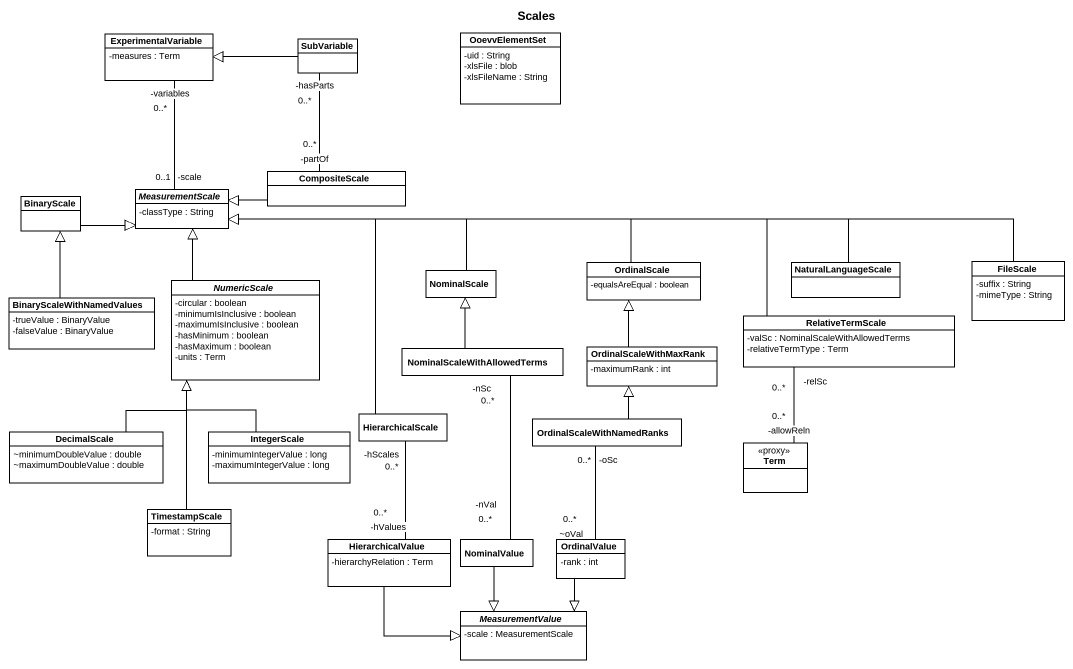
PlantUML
@startuml
title Scales
hide circle
hide empty members
skinparam classAttributeIconSize 0
class ExperimentalVariable {
  -measures : Term
}
class SubVariable
class OoevvElementSet {
  -uid : String
  -xlsFile : blob
  -xlsFileName : String
}
class CompositeScale
class BinaryScale
abstract class MeasurementScale {
  -classType : String
}
class OrdinalScale {
  -equalsAreEqual : boolean
}
class NaturalLanguageScale
class FileScale {
  -suffix : String
  -mimeType : String
}
class BinaryScaleWithNamedValues {
  -trueValue : BinaryValue
  -falseValue : BinaryValue
}
abstract class NumericScale {
  -circular : boolean
  -minimumIsInclusive : boolean
  -maximumIsInclusive : boolean
  -hasMinimum : boolean
  -hasMaximum : boolean
  -units : Term
}
class NominalScale
class RelativeTermScale {
  -valSc : NominalScaleWithAllowedTerms
  -relativeTermType : Term
}
class NominalScaleWithAllowedTerms
class OrdinalScaleWithMaxRank {
  -maximumRank : int
}
class HierarchicalScale
class DecimalScale {
  ~minimumDoubleValue : double
  ~maximumDoubleValue : double
}
class IntegerScale {
  -minimumIntegerValue : long
  -maximumIntegerValue : long
}
class OrdinalScaleWithNamedRanks
class Term <<proxy>>
class TimestampScale {
  -format : String
}
class HierarchicalValue {
  -hierarchyRelation : Term
}
class NominalValue
class OrdinalValue {
  -rank : int
}
abstract class MeasurementValue {
  -scale : MeasurementScale
}
SubVariable -left-|> ExperimentalVariable
SubVariable "-hasParts\n0..*" -- "-partOf\n0..*" CompositeScale
CompositeScale -left-|> MeasurementScale
BinaryScale -right-|> MeasurementScale
MeasurementScale "-scale\n0..1" -up- "-variables\n0..*" ExperimentalVariable
OrdinalScale -left-|> MeasurementScale
NaturalLanguageScale -left-|> MeasurementScale
FileScale -left-|> MeasurementScale
BinaryScaleWithNamedValues -up-|> BinaryScale
NumericScale -up-|> MeasurementScale
NominalScale -left-|> MeasurementScale
RelativeTermScale -left-|> MeasurementScale
RelativeTermScale "-relSc\n0..*" -- "-allowReln\n0..*" Term
NominalScaleWithAllowedTerms -up-|> NominalScale
OrdinalScaleWithMaxRank -up-|> OrdinalScale
HierarchicalScale -up-|> MeasurementScale
DecimalScale -up-|> NumericScale
IntegerScale -up-|> NumericScale
OrdinalScaleWithNamedRanks -up-|> OrdinalScaleWithMaxRank
TimestampScale -up-|> NumericScale
HierarchicalValue "-hValues\n0..*" -up- "-hScales\n0..*" HierarchicalScale
HierarchicalValue -right-|> MeasurementValue
NominalValue "-nVal\n0..*" -up- "-nSc\n0..*" NominalScaleWithAllowedTerms
NominalValue --|> MeasurementValue
OrdinalValue "~oVal\n0..*" -up- "-oSc\n0..*" OrdinalScaleWithNamedRanks
OrdinalValue --|> MeasurementValue
@enduml
